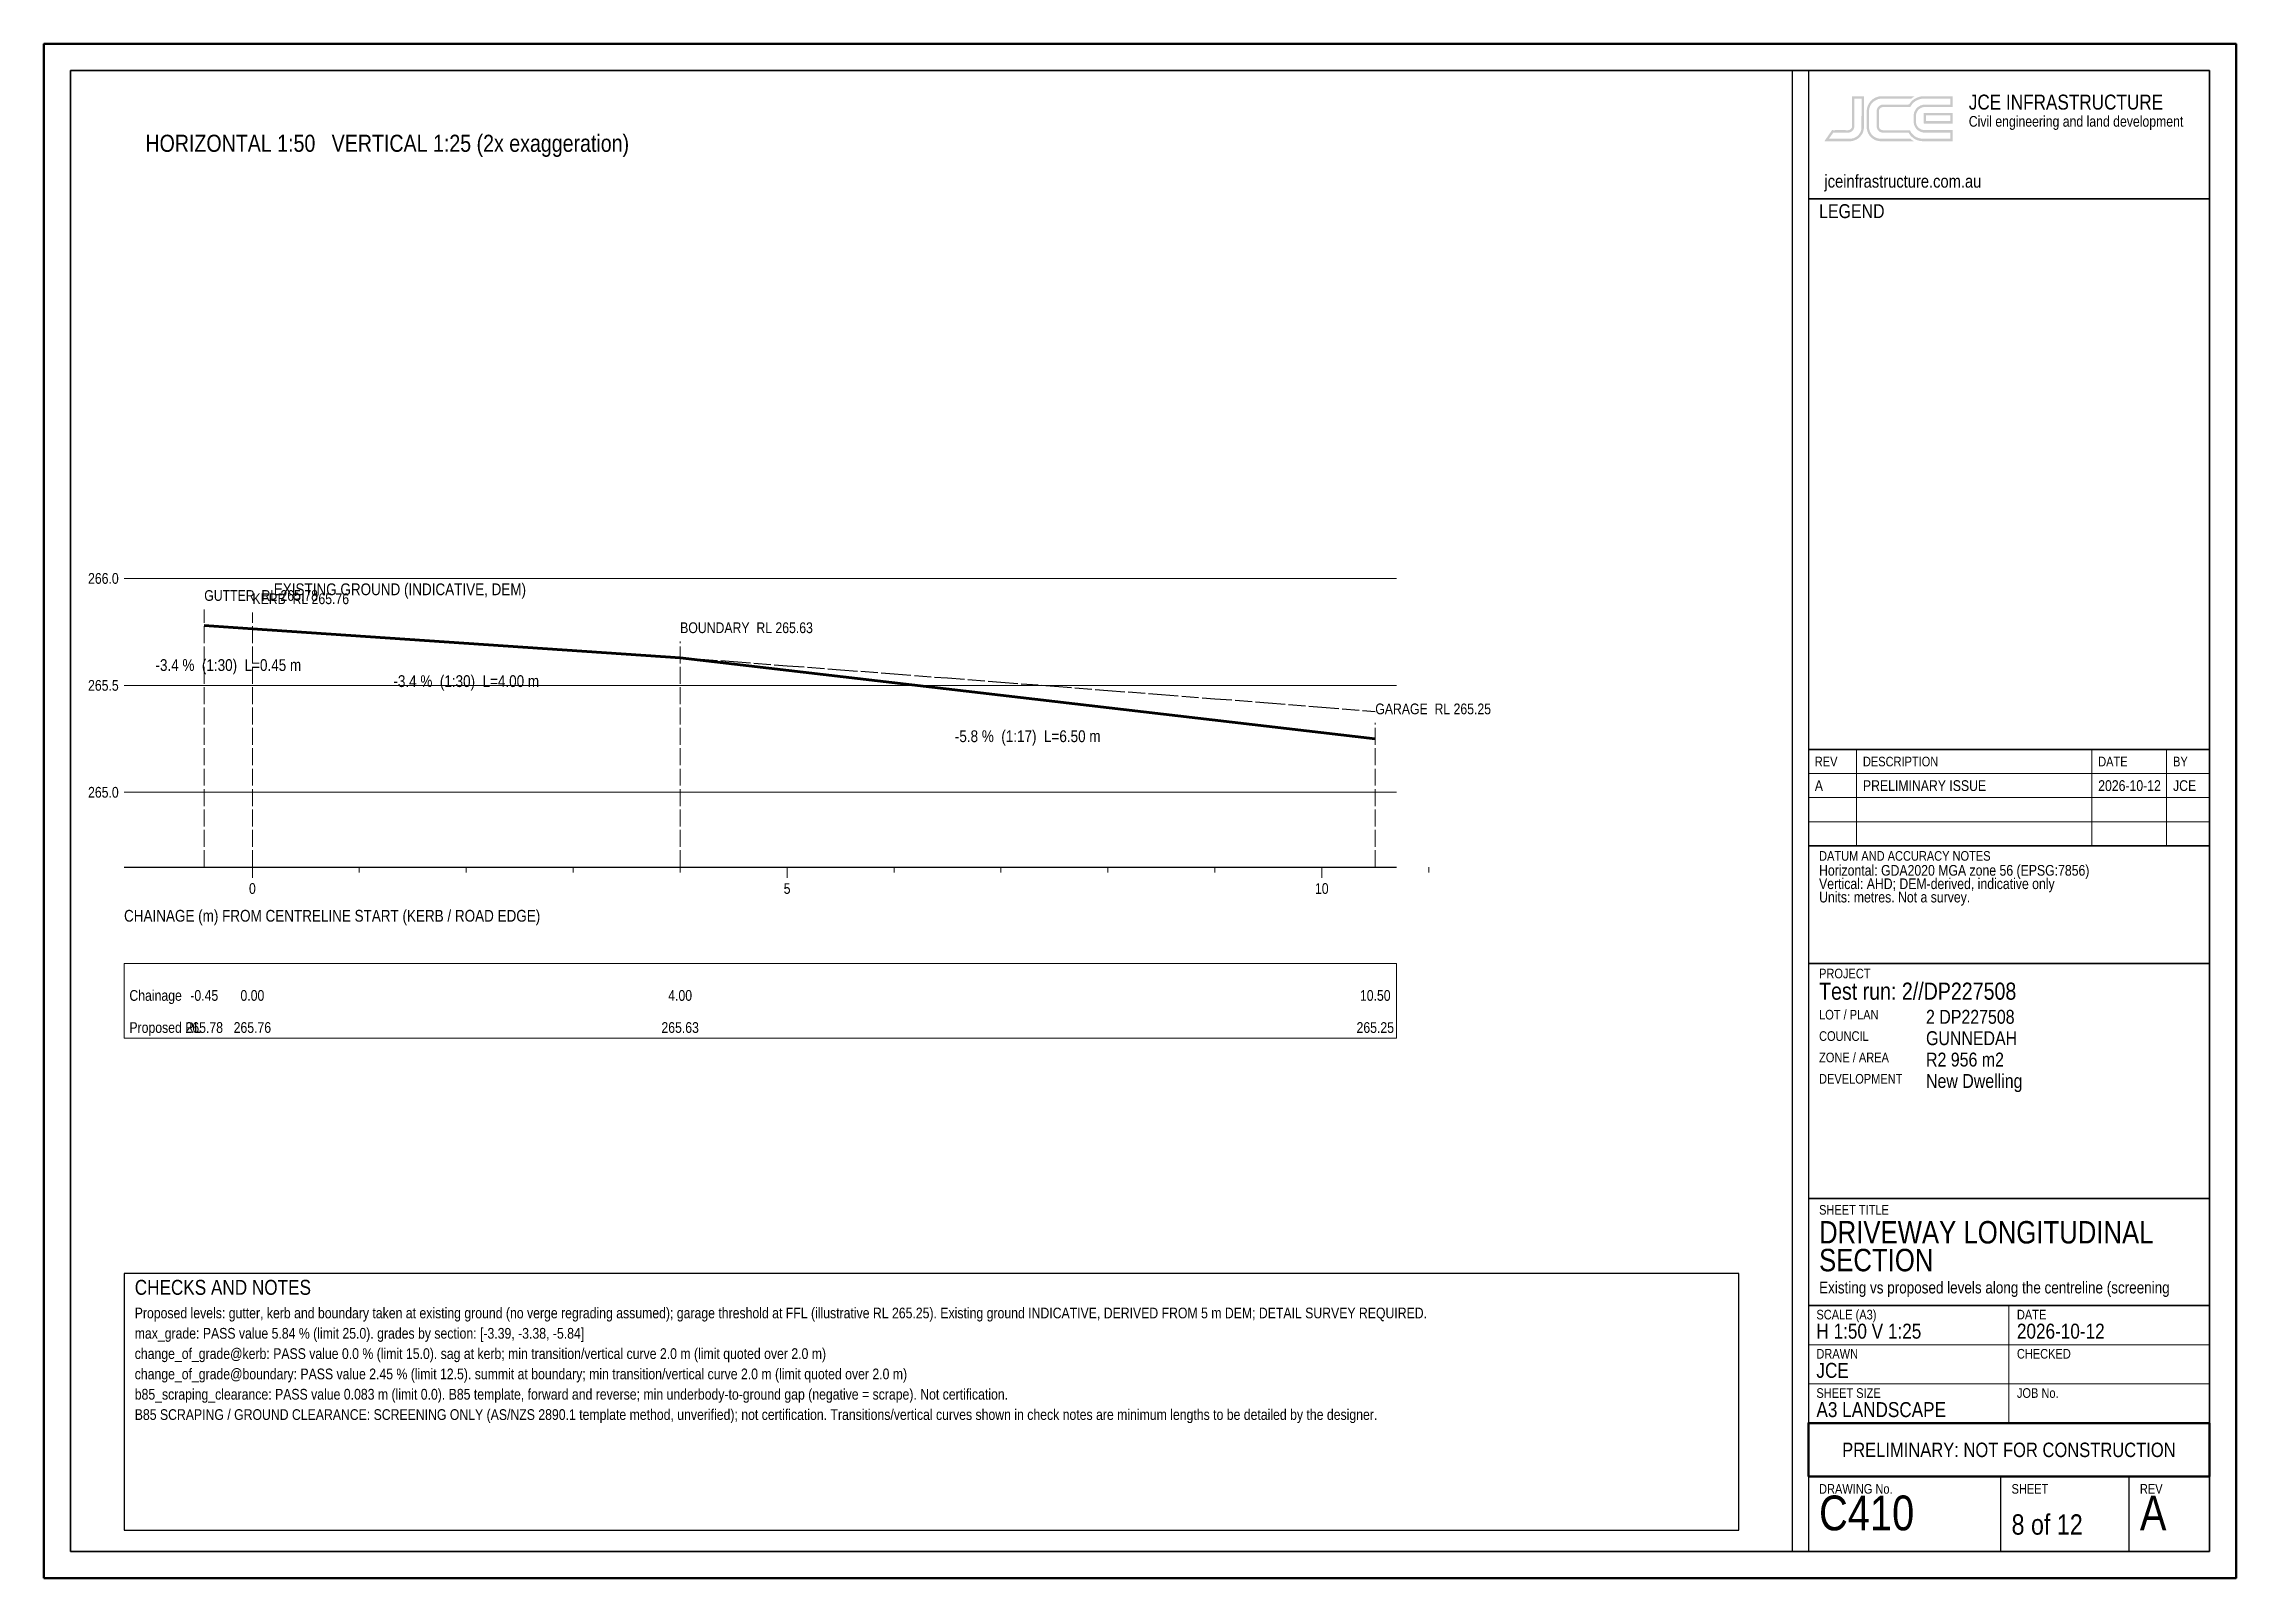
# Paper-space layout 'C410' of a CAD drawing. Header units: metres, sheet in millimetres. Extents: x 5 to 415, y 5 to 292.
import ezdxf
from ezdxf.enums import TextEntityAlignment as Align

# ---------------------------------------------------------------- set-up
doc = ezdxf.new("R2010")
doc.units = ezdxf.units.M
doc.header["$LTSCALE"] = 2.5
doc.linetypes.add('DASHED', pattern=[1.524, 1.27, -0.254])
for name, color, linetype, lineweight in [('C-ANNO-LOGO', 2, 'CONTINUOUS', 13), ('C-ANNO-NOTE', 7, 'CONTINUOUS', 18), ('C-ANNO-STMP', 1, 'CONTINUOUS', 35), ('C-ANNO-TABL', 7, 'CONTINUOUS', 18), ('C-ANNO-TTLB', 7, 'CONTINUOUS', 25), ('C-DRIV-EXGD', 8, 'DASHED', 18), ('C-DRIV-LONG', 7, 'CONTINUOUS', 25)]:
    doc.layers.add(name, color=color, linetype=linetype, lineweight=lineweight)
doc.styles.add('ARIAL NARROW', font='arialn.ttf')

psp = doc.layouts.new('C410')

# ---------------------------------------------------------------- hatches: boundary and pattern name
at = {"layer": 'C-ANNO-LOGO', "true_color": 0xc79929}
h = psp.add_hatch(color=7, dxfattribs=at)
h.paths.add_polyline_path([(345.37, 282.21), (343.18, 282.21), (343.18, 276.57), (343.12, 276.31), (342.96, 276.08), (342.68, 275.9), (342.43, 275.85), (340.09, 275.86), (339.88, 275.84), (339.43, 275.86), (338.08, 273.92), (338.02, 273.79), (342.91, 273.78), (343.14, 273.81), (343.49, 273.89), (344.02, 274.11), (344.42, 274.38), (344.68, 274.64), (344.94, 274.95), (345.18, 275.38), (345.28, 275.7), (345.38, 276.15)])
h.paths.add_polyline_path([(344.92, 281.76), (344.95, 281.7), (344.92, 276.05), (344.76, 275.53), (344.47, 275.07), (344.11, 274.71), (343.76, 274.49), (343.43, 274.35), (343.03, 274.26), (342.68, 274.24), (342.32, 274.26), (342.04, 274.24), (338.88, 274.25), (338.87, 274.28), (339.65, 275.39), (342.56, 275.39), (342.97, 275.53), (343.19, 275.69), (343.36, 275.87), (343.49, 276.09), (343.59, 276.39), (343.6, 281.73), (343.63, 281.76)], flags=16)
psp.add_hatch(color=7, dxfattribs=at).paths.add_polyline_path([(346.68, 281.33), (346.34, 280.89), (346.16, 280.55), (346.02, 280.18), (345.94, 279.82), (345.92, 279.59), (345.92, 276.15), (346.02, 275.66), (346.21, 275.19), (346.49, 274.76), (346.76, 274.48), (347.07, 274.23), (347.45, 274.02), (347.78, 273.89), (348.19, 273.81), (348.48, 273.78), (354.69, 273.79), (354.67, 273.84), (354.4, 273.99), (354.08, 274.25), (348.52, 274.24), (348.15, 274.29), (347.69, 274.42), (347.23, 274.68), (346.87, 275.01), (346.65, 275.3), (346.48, 275.63), (346.36, 276.16), (346.36, 279.65), (346.39, 279.89), (346.53, 280.31), (346.71, 280.65), (346.86, 280.87), (347.18, 281.18), (347.47, 281.39), (347.99, 281.64), (348.48, 281.75), (349.01, 281.76), (354.24, 281.75), (354.67, 282.07), (354.85, 282.16), (354.86, 282.21), (348.44, 282.21), (348.09, 282.14), (347.58, 281.96), (347.07, 281.68)])
h = psp.add_hatch(color=7, dxfattribs=at)
h.paths.add_polyline_path([(361.99, 282.19), (356.38, 282.21), (356.16, 282.18), (355.84, 282.12), (355.35, 281.96), (354.82, 281.68), (354.49, 281.44), (354.19, 281.14), (353.82, 280.66), (353.39, 280.64), (348.98, 280.65), (348.8, 280.64), (348.54, 280.55), (348.23, 280.37), (348.03, 280.17), (347.86, 279.89), (347.79, 279.65), (347.79, 276.36), (347.88, 276.07), (348.01, 275.86), (348.18, 275.67), (348.37, 275.53), (348.75, 275.39), (353.74, 275.37), (354.12, 274.82), (354.53, 274.43), (355.03, 274.11), (355.32, 273.98), (355.79, 273.85), (356.33, 273.78), (361.98, 273.79), (361.99, 275.84), (361.96, 275.86), (356.59, 275.86), (356.17, 275.96), (355.74, 276.19), (355.43, 276.5), (355.24, 276.84), (355.18, 277.02), (355.14, 277.23), (355.14, 278.72), (355.23, 279.11), (355.37, 279.38), (355.53, 279.61), (355.69, 279.77), (355.95, 279.95), (356.23, 280.09), (356.44, 280.15), (356.77, 280.19), (361.99, 280.19)])
h.paths.add_polyline_path([(361.56, 281.73), (361.56, 280.67), (361.54, 280.65), (356.56, 280.64), (355.99, 280.48), (355.52, 280.21), (355.14, 279.84), (354.96, 279.57), (354.8, 279.23), (354.74, 279.02), (354.69, 278.71), (354.69, 277.35), (354.74, 276.98), (354.8, 276.78), (354.96, 276.43), (355.15, 276.15), (355.42, 275.88), (355.73, 275.66), (356.08, 275.5), (356.56, 275.39), (361.49, 275.41), (361.56, 275.36), (361.56, 274.28), (361.53, 274.25), (356.66, 274.26), (356.6, 274.24), (356.13, 274.26), (355.47, 274.42), (355.06, 274.62), (354.75, 274.83), (354.29, 275.3), (354.19, 275.45), (353.99, 275.85), (348.89, 275.85), (348.66, 275.9), (348.49, 275.99), (348.35, 276.13), (348.25, 276.3), (348.22, 276.47), (348.23, 279.61), (348.28, 279.77), (348.41, 279.94), (348.68, 280.13), (348.98, 280.19), (354.05, 280.19), (354.09, 280.22), (354.22, 280.46), (354.41, 280.72), (354.78, 281.09), (354.97, 281.24), (355.29, 281.44), (355.55, 281.55), (355.93, 281.68), (356.34, 281.75), (361.54, 281.76)], flags=16)
h = psp.add_hatch(color=7, dxfattribs=at)
h.paths.add_polyline_path([(356.58, 279.08), (356.57, 277.13), (356.61, 277.09), (361.62, 277.08), (361.99, 277.1), (361.99, 279.09)])
h.paths.add_polyline_path([(357.01, 278.61), (357.08, 278.65), (361.54, 278.64), (361.56, 278.62), (361.56, 277.56), (361.54, 277.54), (357.04, 277.54), (357.01, 277.61)], flags=16)

# ---------------------------------------------------------------- linework, layer by layer
at = {"layer": 'C-ANNO-STMP', "lineweight": 50, "true_color": 0xb81a1a}
psp.add_lwpolyline([(335, 24), (410, 24), (410, 34), (335, 34)], close=True, dxfattribs=at)
at = {"layer": 'C-ANNO-TABL', "lineweight": 13}
for points in [[(344, 142), (344, 160)], [(388, 142), (388, 160)], [(402, 142), (402, 160)], [(335, 155.5), (410, 155.5)], [(335, 151), (410, 151)], [(335, 146.5), (410, 146.5)]]:
    psp.add_lwpolyline(points, dxfattribs=at)
at = {"layer": 'C-ANNO-TABL', "lineweight": 20}
psp.add_lwpolyline([(20, 120), (258, 120), (258, 106), (20, 106)], close=True, dxfattribs=at)
at = {"layer": 'C-ANNO-TABL', "lineweight": 25}
psp.add_lwpolyline([(20, 14), (322, 14), (322, 62), (20, 62)], close=True, dxfattribs=at)
at = {"layer": 'C-ANNO-TTLB', "lineweight": 50}
psp.add_lwpolyline([(5, 5), (415, 5), (415, 292), (5, 292)], close=True, dxfattribs=at)
at = {"layer": 'C-ANNO-TTLB', "lineweight": 35}
psp.add_lwpolyline([(10, 10), (410, 10), (410, 287), (10, 287)], close=True, dxfattribs=at)
at = {"layer": 'C-ANNO-TTLB', "lineweight": 25}
for points in [[(10, 10), (332, 10), (332, 287), (10, 287)], [(335, 263), (410, 263), (410, 287), (335, 287)], [(335, 160), (410, 160), (410, 263), (335, 263)], [(335, 142), (410, 142), (410, 160), (335, 160)], [(335, 120), (410, 120), (410, 142), (335, 142)], [(335, 76), (410, 76), (410, 120), (335, 120)], [(335, 56), (410, 56), (410, 76), (335, 76)], [(335, 34), (410, 34), (410, 56), (335, 56)], [(335, 10), (410, 10), (410, 24), (335, 24)]]:
    psp.add_lwpolyline(points, close=True, dxfattribs=at)
at = {"layer": 'C-ANNO-TTLB', "lineweight": 18}
for points in [[(372.5, 34), (372.5, 56)], [(335, 48.67), (410, 48.67)], [(335, 41.33), (410, 41.33)]]:
    psp.add_lwpolyline(points, dxfattribs=at)
at = {"layer": 'C-ANNO-TTLB', "lineweight": 25}
for points in [[(371, 10), (371, 24)], [(395, 10), (395, 24)]]:
    psp.add_lwpolyline(points, dxfattribs=at)
at = {"layer": 'C-DRIV-EXGD', "lineweight": 30}
psp.add_lwpolyline([(35, 183.21), (44, 182.6), (54, 181.92), (64, 181.24), (74, 180.57), (84, 179.89), (94, 179.21), (104, 178.54), (114, 177.86), (124, 177.18), (134, 176.45), (144, 175.68), (154, 174.92), (164, 174.15), (174, 173.38), (184, 172.61), (194, 171.84), (204, 171.06), (214, 170.29), (224, 169.51), (234, 168.74), (244, 167.92), (254, 167.11)], dxfattribs=at)
at = {"layer": 'C-DRIV-LONG', "lineweight": 5, "true_color": 0xcccccc}
for points in [[(20, 192), (258, 192)], [(20, 172), (258, 172)], [(20, 152), (258, 152)]]:
    psp.add_lwpolyline(points, dxfattribs=at)
at = {"layer": 'C-DRIV-LONG', "linetype": 'DASHED', "lineweight": 13}
for points in [[(35, 138), (35, 186.21)], [(44, 138), (44, 185.6)], [(124, 138), (124, 180.18)], [(254, 138), (254, 165)]]:
    psp.add_lwpolyline(points, dxfattribs=at)
at = {"layer": 'C-DRIV-LONG', "lineweight": 60, "true_color": 0xcc0000}
psp.add_lwpolyline([(35, 183.21), (44, 182.6), (124, 177.18), (254, 162)], dxfattribs=at)
at = {"layer": 'C-DRIV-LONG', "lineweight": 25}
psp.add_lwpolyline([(20, 138), (258, 138)], dxfattribs=at)
at = {"layer": 'C-DRIV-LONG', "lineweight": 18}
for points in [[(44, 138), (44, 136)], [(64, 138), (64, 137)], [(84, 138), (84, 137)], [(104, 138), (104, 137)], [(124, 138), (124, 137)], [(144, 138), (144, 136)], [(164, 138), (164, 137)], [(184, 138), (184, 137)], [(204, 138), (204, 137)], [(224, 138), (224, 137)], [(244, 138), (244, 136)], [(264, 138), (264, 137)]]:
    psp.add_lwpolyline(points, dxfattribs=at)

# ---------------------------------------------------------------- texts
at = {"layer": 'C-ANNO-NOTE', "true_color": 0x000000, "style": 'ARIAL NARROW'}
psp.add_text('CHECKS AND NOTES', height=2.8, dxfattribs=at).set_placement((22, 60.8), align=Align.TOP_LEFT)
at = {"layer": 'C-ANNO-NOTE', "style": 'ARIAL NARROW'}
for s, p in [('Proposed levels: gutter, kerb and boundary taken at existing ground (no verge regrading assumed); garage threshold at FFL (illustrative RL 265.25). Existing ground INDICATIVE, DERIVED FROM 5 m DEM; DETAIL SURVEY REQUIRED.', (22, 55.6)), ('max_grade: PASS value 5.84 % (limit 25.0). grades by section: [-3.39, -3.38, -5.84]', (22, 51.8)), ('change_of_grade@kerb: PASS value 0.0 % (limit 15.0). sag at kerb; min transition/vertical curve 2.0 m (limit quoted over 2.0 m)', (22, 48)), ('change_of_grade@boundary: PASS value 2.45 % (limit 12.5). summit at boundary; min transition/vertical curve 2.0 m (limit quoted over 2.0 m)', (22, 44.2)), ('b85_scraping_clearance: PASS value 0.083 m (limit 0.0). B85 template, forward and reverse; min underbody-to-ground gap (negative = scrape). Not certification.', (22, 40.4)), ('B85 SCRAPING / GROUND CLEARANCE: SCREENING ONLY (AS/NZS 2890.1 template method, unverified); not certification. Transitions/vertical curves shown in check notes are minimum lengths to be detailed by the designer.', (22, 36.6))]:
    psp.add_text(s, height=2, dxfattribs=at).set_placement(p, align=Align.TOP_LEFT)
at = {"layer": 'C-ANNO-STMP', "true_color": 0xb81a1a, "style": 'ARIAL NARROW'}
psp.add_text('PRELIMINARY: NOT FOR CONSTRUCTION', height=2.7, dxfattribs=at).set_placement((372.5, 29), align=Align.MIDDLE_CENTER)
at = {"layer": 'C-ANNO-TABL', "style": 'ARIAL NARROW'}
for s, height, p in [('REV', 1.8, (336.2, 157.75)), ('DESCRIPTION', 1.8, (345.2, 157.75)), ('DATE', 1.8, (389.2, 157.75)), ('BY', 1.8, (403.2, 157.75)), ('A', 2, (336.2, 153.25)), ('PRELIMINARY ISSUE', 2, (345.2, 153.25)), ('2026-10-12', 2, (389.2, 153.25)), ('JCE', 2, (403.2, 153.25)), ('Chainage', 2, (21, 114)), ('Proposed RL', 2, (21, 108))]:
    psp.add_text(s, height=height, dxfattribs=at).set_placement(p, align=Align.MIDDLE_LEFT)
for s, p in [('-0.45', (35, 114)), ('0.00', (44, 114)), ('4.00', (124, 114)), ('10.50', (254, 114)), ('265.78', (35, 108)), ('265.76', (44, 108)), ('265.63', (124, 108)), ('265.25', (254, 108))]:
    psp.add_text(s, height=2, dxfattribs=at).set_placement(p, align=Align.MIDDLE_CENTER)
at = {"layer": 'C-ANNO-TTLB', "style": 'ARIAL NARROW'}
for s, height, p in [('JCE INFRASTRUCTURE', 2.8, (365, 282.5)), ('LEGEND', 2.6, (337, 262)), ('Vertical: AHD; DEM-derived, indicative only', 2, (337, 135.9)), ('Horizontal: GDA2020 MGA zone 56 (EPSG:7856)', 2, (337, 138.4)), ('Units: metres. Not a survey.', 2, (337, 133.4)), ('Test run: 2//DP227508', 3.2, (337, 116.4)), ('2 DP227508', 2.6, (357, 111.3)), ('GUNNEDAH', 2.6, (357, 107.3)), ('R2 956 m2', 2.6, (357, 103.3)), ('New Dwelling', 2.6, (357, 99.3)), ('DRIVEWAY LONGITUDINAL', 4.2, (337, 71.8)), ('SECTION', 4.2, (337, 66.6)), ('H 1:50 V 1:25', 2.8, (336.5, 52.6)), ('2026-10-12', 2.8, (374, 52.6)), ('JCE', 2.8, (336.5, 45.27)), ('A3 LANDSCAPE', 2.8, (336.5, 37.93))]:
    psp.add_text(s, height=height, dxfattribs=at).set_placement(p, align=Align.TOP_LEFT)
at = {"layer": 'C-ANNO-TTLB', "true_color": 0x404040, "style": 'ARIAL NARROW'}
psp.add_text('Civil engineering and land development', height=2, dxfattribs=at).set_placement((365, 278.5), align=Align.TOP_LEFT)
at = {"layer": 'C-ANNO-TTLB', "true_color": 0x1a408c, "style": 'ARIAL NARROW'}
psp.add_text('jceinfrastructure.com.au', height=2.4, dxfattribs=at).set_placement((338, 267.5), align=Align.TOP_LEFT)
at = {"layer": 'C-ANNO-TTLB', "true_color": 0x595959, "style": 'ARIAL NARROW'}
for s, p in [('DATUM AND ACCURACY NOTES', (337, 141)), ('PROJECT', (337, 119)), ('LOT / PLAN', (337, 111.3)), ('COUNCIL', (337, 107.3)), ('ZONE / AREA', (337, 103.3)), ('DEVELOPMENT', (337, 99.3)), ('SHEET TITLE', (337, 74.8)), ('SCALE (A3)', (336.5, 55.2)), ('DATE', (374, 55.2)), ('DRAWN', (336.5, 47.87)), ('CHECKED', (374, 47.87)), ('SHEET SIZE', (336.5, 40.53)), ('JOB No.', (374, 40.53)), ('DRAWING No.', (337, 22.6)), ('SHEET', (373, 22.6)), ('REV', (397, 22.6))]:
    psp.add_text(s, height=1.8, dxfattribs=at).set_placement(p, align=Align.TOP_LEFT)
at = {"layer": 'C-ANNO-TTLB', "true_color": 0x333333, "style": 'ARIAL NARROW'}
psp.add_text('Existing vs proposed levels along the centreline (screening', height=2.2, dxfattribs=at).set_placement((337, 57.6), align=Align.BOTTOM_LEFT)
at = {"layer": 'C-ANNO-TTLB', "style": 'ARIAL NARROW'}
for s, height, p in [('C410', 6.5, (337, 12)), ('8 of 12', 3.8, (373, 12)), ('A', 6.5, (397, 12))]:
    psp.add_text(s, height=height, dxfattribs=at).set_placement(p, align=Align.BOTTOM_LEFT)
at = {"layer": 'C-DRIV-EXGD', "true_color": 0x666666, "style": 'ARIAL NARROW'}
psp.add_text('EXISTING GROUND (INDICATIVE, DEM)', height=2.2, dxfattribs=at).set_placement((48, 188.21), align=Align.BOTTOM_LEFT)
at = {"layer": 'C-DRIV-LONG', "style": 'ARIAL NARROW'}
for s, height, p in [('HORIZONTAL 1:50   VERTICAL 1:25 (2x exaggeration)', 3.2, (24, 275)), ('CHAINAGE (m) FROM CENTRELINE START (KERB / ROAD EDGE)', 2.2, (20, 130))]:
    psp.add_text(s, height=height, dxfattribs=at).set_placement(p, align=Align.TOP_LEFT)
for s, p in [('266.0', (19, 192)), ('265.5', (19, 172)), ('265.0', (19, 152))]:
    psp.add_text(s, height=2, dxfattribs=at).set_placement(p, align=Align.MIDDLE_RIGHT)
for s, p in [('GUTTER  RL 265.78', (35, 187.21)), ('KERB  RL 265.76', (44, 186.6)), ('BOUNDARY  RL 265.63', (124, 181.18)), ('GARAGE  RL 265.25', (254, 166))]:
    psp.add_text(s, height=2, dxfattribs=at).set_placement(p, align=Align.BOTTOM_LEFT)
for s, height, p in [('-3.4 %  (1:30)  L=0.45 m', 2.2, (39.5, 176.9)), ('-3.4 %  (1:30)  L=4.00 m', 2.2, (84, 173.89)), ('-5.8 %  (1:17)  L=6.50 m', 2.2, (189, 163.59)), ('0', 2, (44, 135)), ('5', 2, (144, 135)), ('10', 2, (244, 135))]:
    psp.add_text(s, height=height, dxfattribs=at).set_placement(p, align=Align.TOP_CENTER)

doc.saveas('drawing.dxf')
